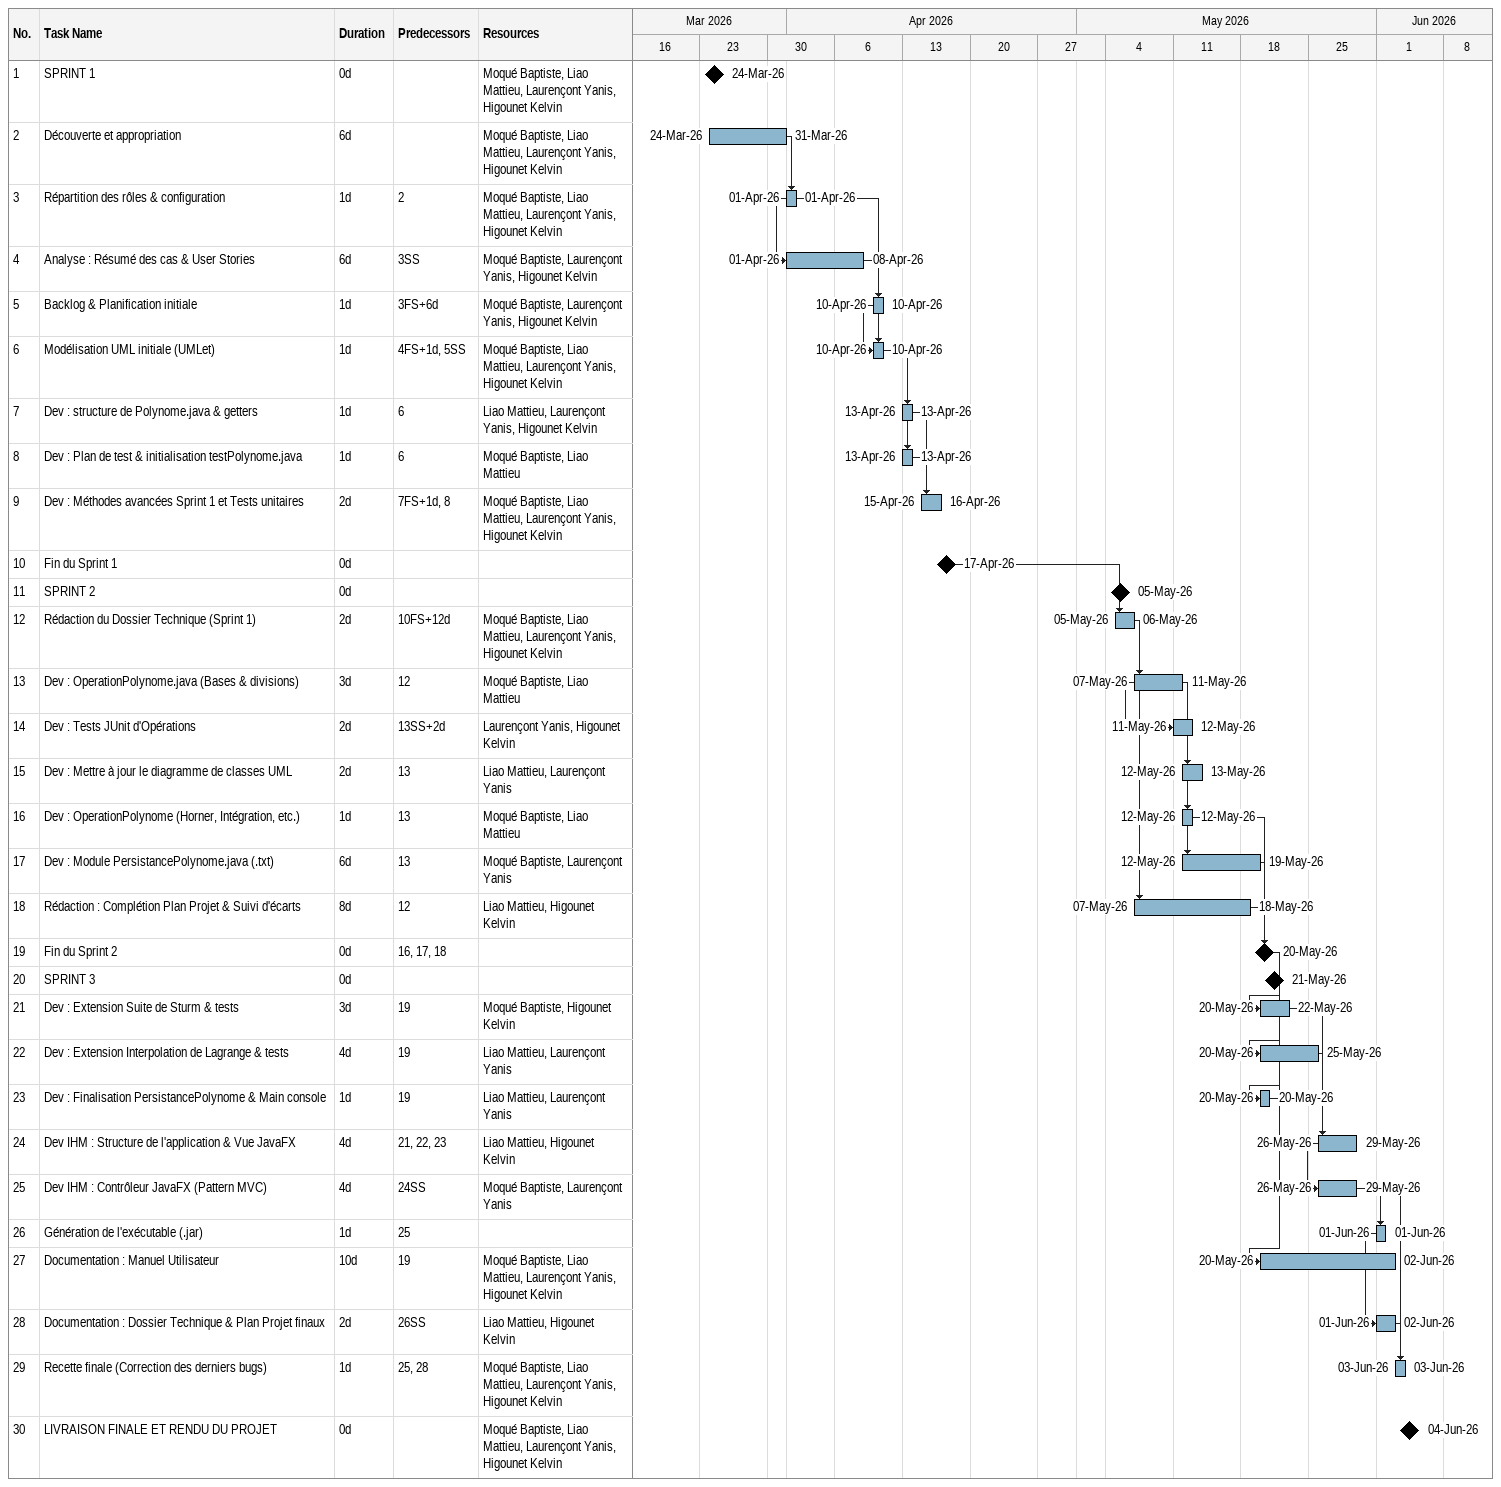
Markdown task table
| ID | Task | Duration | Start | Finish | Predecessors | Resources |
|---|---|---|---|---|---|---|
| 1 | SPRINT 1 | 0d | 2026-03-24 | 2026-03-24 |  | Moqué Baptiste, Liao Mattieu, Laurençont Yanis, Higounet Kelvin |
| 2 | Découverte et appropriation | 6d | 2026-03-24 | 2026-03-31 |  | Moqué Baptiste, Liao Mattieu, Laurençont Yanis, Higounet Kelvin |
| 3 | Répartition des rôles & configuration | 1d | 2026-04-01 | 2026-04-01 | 2 | Moqué Baptiste, Liao Mattieu, Laurençont Yanis, Higounet Kelvin |
| 4 | Analyse : Résumé des cas & User Stories | 6d | 2026-04-01 | 2026-04-08 | 3SS | Moqué Baptiste, Laurençont Yanis, Higounet Kelvin |
| 5 | Backlog & Planification initiale | 1d | 2026-04-10 | 2026-04-10 | 3FS+6d | Moqué Baptiste, Laurençont Yanis, Higounet Kelvin |
| 6 | Modélisation UML initiale (UMLet) | 1d | 2026-04-10 | 2026-04-10 | 4FS+1d, 5SS | Moqué Baptiste, Liao Mattieu, Laurençont Yanis, Higounet Kelvin |
| 7 | Dev : structure de Polynome.java & getters | 1d | 2026-04-13 | 2026-04-13 | 6 | Liao Mattieu, Laurençont Yanis, Higounet Kelvin |
| 8 | Dev : Plan de test & initialisation testPolynome.java | 1d | 2026-04-13 | 2026-04-13 | 6 | Moqué Baptiste, Liao Mattieu |
| 9 | Dev : Méthodes avancées Sprint 1 et Tests unitaires | 2d | 2026-04-15 | 2026-04-16 | 7FS+1d, 8 | Moqué Baptiste, Liao Mattieu, Laurençont Yanis, Higounet Kelvin |
| 10 | Fin du Sprint 1 | 0d | 2026-04-17 | 2026-04-17 |  |  |
| 11 | SPRINT 2 | 0d | 2026-05-05 | 2026-05-05 |  |  |
| 12 | Rédaction du Dossier Technique (Sprint 1) | 2d | 2026-05-05 | 2026-05-06 | 10FS+12d | Moqué Baptiste, Liao Mattieu, Laurençont Yanis, Higounet Kelvin |
| 13 | Dev : OperationPolynome.java (Bases & divisions) | 3d | 2026-05-07 | 2026-05-11 | 12 | Moqué Baptiste, Liao Mattieu |
| 14 | Dev : Tests JUnit d'Opérations | 2d | 2026-05-11 | 2026-05-12 | 13SS+2d | Laurençont Yanis, Higounet Kelvin |
| 15 | Dev : Mettre à jour le diagramme de classes UML | 2d | 2026-05-12 | 2026-05-13 | 13 | Liao Mattieu, Laurençont Yanis |
| 16 | Dev : OperationPolynome (Horner, Intégration, etc.) | 1d | 2026-05-12 | 2026-05-12 | 13 | Moqué Baptiste, Liao Mattieu |
| 17 | Dev : Module PersistancePolynome.java (.txt) | 6d | 2026-05-12 | 2026-05-19 | 13 | Moqué Baptiste, Laurençont Yanis |
| 18 | Rédaction : Complétion Plan Projet & Suivi d'écarts | 8d | 2026-05-07 | 2026-05-18 | 12 | Liao Mattieu, Higounet Kelvin |
| 19 | Fin du Sprint 2 | 0d | 2026-05-20 | 2026-05-20 | 16, 17, 18 |  |
| 20 | SPRINT 3 | 0d | 2026-05-21 | 2026-05-21 |  |  |
| 21 | Dev : Extension Suite de Sturm & tests | 3d | 2026-05-20 | 2026-05-22 | 19 | Moqué Baptiste, Higounet Kelvin |
| 22 | Dev : Extension Interpolation de Lagrange & tests | 4d | 2026-05-20 | 2026-05-25 | 19 | Liao Mattieu, Laurençont Yanis |
| 23 | Dev : Finalisation PersistancePolynome & Main console | 1d | 2026-05-20 | 2026-05-20 | 19 | Liao Mattieu, Laurençont Yanis |
| 24 | Dev IHM : Structure de l'application & Vue JavaFX | 4d | 2026-05-26 | 2026-05-29 | 21, 22, 23 | Liao Mattieu, Higounet Kelvin |
| 25 | Dev IHM : Contrôleur JavaFX (Pattern MVC) | 4d | 2026-05-26 | 2026-05-29 | 24SS | Moqué Baptiste, Laurençont Yanis |
| 26 | Génération de l'exécutable (.jar) | 1d | 2026-06-01 | 2026-06-01 | 25 |  |
| 27 | Documentation : Manuel Utilisateur | 10d | 2026-05-20 | 2026-06-02 | 19 | Moqué Baptiste, Liao Mattieu, Laurençont Yanis, Higounet Kelvin |
| 28 | Documentation : Dossier Technique & Plan Projet finaux | 2d | 2026-06-01 | 2026-06-02 | 26SS | Liao Mattieu, Higounet Kelvin |
| 29 | Recette finale (Correction des derniers bugs) | 1d | 2026-06-03 | 2026-06-03 | 25, 28 | Moqué Baptiste, Liao Mattieu, Laurençont Yanis, Higounet Kelvin |
| 30 | LIVRAISON FINALE ET RENDU DU PROJET | 0d | 2026-06-04 | 2026-06-04 |  | Moqué Baptiste, Liao Mattieu, Laurençont Yanis, Higounet Kelvin |
